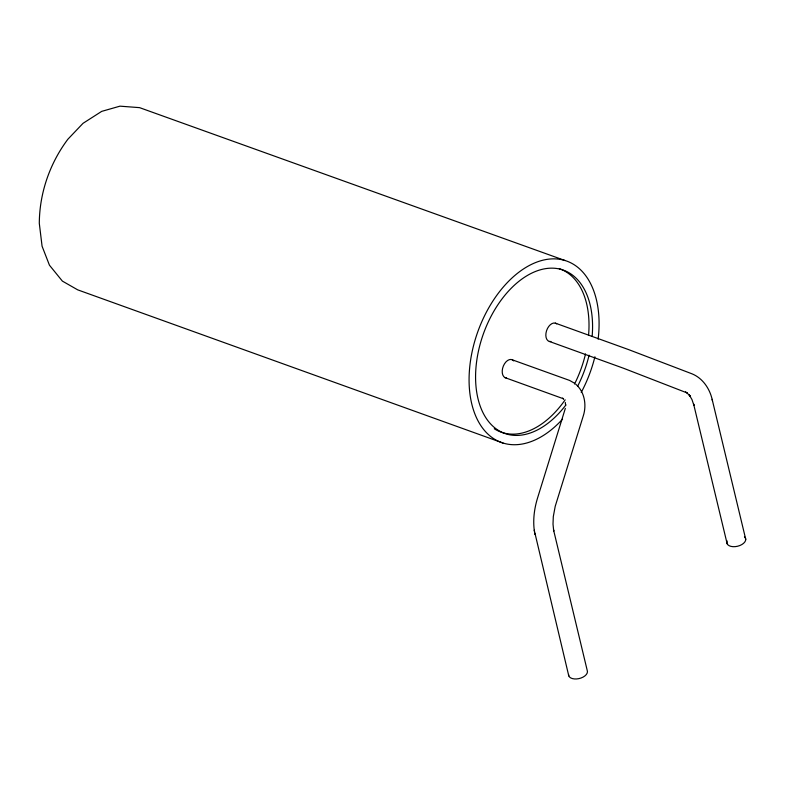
<?xml version="1.0" encoding="UTF-8"?>
<svg xmlns="http://www.w3.org/2000/svg" width="785" height="785" viewBox="0 0 785 785"><rect width="100%" height="100%" fill="white"/><g stroke="black" fill="none" stroke-linecap="round" stroke-linejoin="round"><path stroke-width="1.18" d="M565.337 408.377L537.529 498.092C534.251 508.827 532.77 520.288 534.428 531.445M565.072 260.541L139.573 107.643L119.968 106.161L101.697 111.372L83.024 123.323L67.873 139.239C49.749 163.398 39.476 193.12 39.299 223.352L42.076 246.225L49.445 265.193L62.378 281.108L77.686 289.842L503.077 443.054M555.309 323.126L628.412 349.531L692.027 373.837C702.595 378.125 709.62 388.477 712.132 399.32L745.75 539.373M549.343 341.446L623.653 368.302L687.14 392.932L685.521 391.833M512.428 359.873L569.616 380.44L574.61 383.257M504.981 377.614L562.835 398.535M563.689 399.104L562.56 398.152L563.385 398.917M686.816 392.745L690.26 396.268L689.181 394.796L691.968 399.555L693.92 405.374L693.587 403.951L727.165 543.828M575.729 384.208C584.521 391.646 586.738 404.697 583.451 415.363L555.221 506.296L553.297 516.628L553.013 524.144L553.729 531.17L553.523 529.836L587.229 670.488A9.636 5.505 -13.5 0 1 578.849 678.632A9.636 5.505 -13.5 0 1 568.546 674.462M568.772 675.885L534.242 530.209M712.132 399.32L712.466 400.742M565.288 402.401L565.632 405.345M534.693 533.113L534.899 534.448M562.57 419.131A96.398 59.739 -70.2 0 1 471.029 400.566A96.398 59.739 -70.2 0 1 531.612 264.319A96.398 59.739 -70.2 0 1 598.141 339.149M594.912 356.753A96.398 59.739 -70.2 0 1 581.234 392.412M506.482 378.027A9.636 5.976 -70.2 0 1 503.381 365.957A9.636 5.976 -70.2 0 1 513.684 360.894M550.942 341.544A9.636 5.976 -70.2 0 1 546.556 330.711A9.636 5.976 -70.2 0 1 556.702 323.842M744.465 536.773A9.636 5.505 -13.5 0 1 737.566 546.252A9.636 5.505 -13.5 0 1 727.136 540.924M559.312 268.676A86.762 53.772 -70.2 0 1 588.573 335.195M585.522 353.917A86.762 53.772 -70.2 0 1 574.522 384.071M565.161 399.82A86.762 53.772 -70.2 0 1 494.285 428.757M565.936 404.923A86.762 53.772 -70.2 0 1 478.987 402.401A86.762 53.772 -70.2 0 1 527.628 275.319A86.762 53.772 -70.2 0 1 592.135 336.471M589.084 355.193A86.762 53.772 -70.2 0 1 577.544 386.397"/></g></svg>
